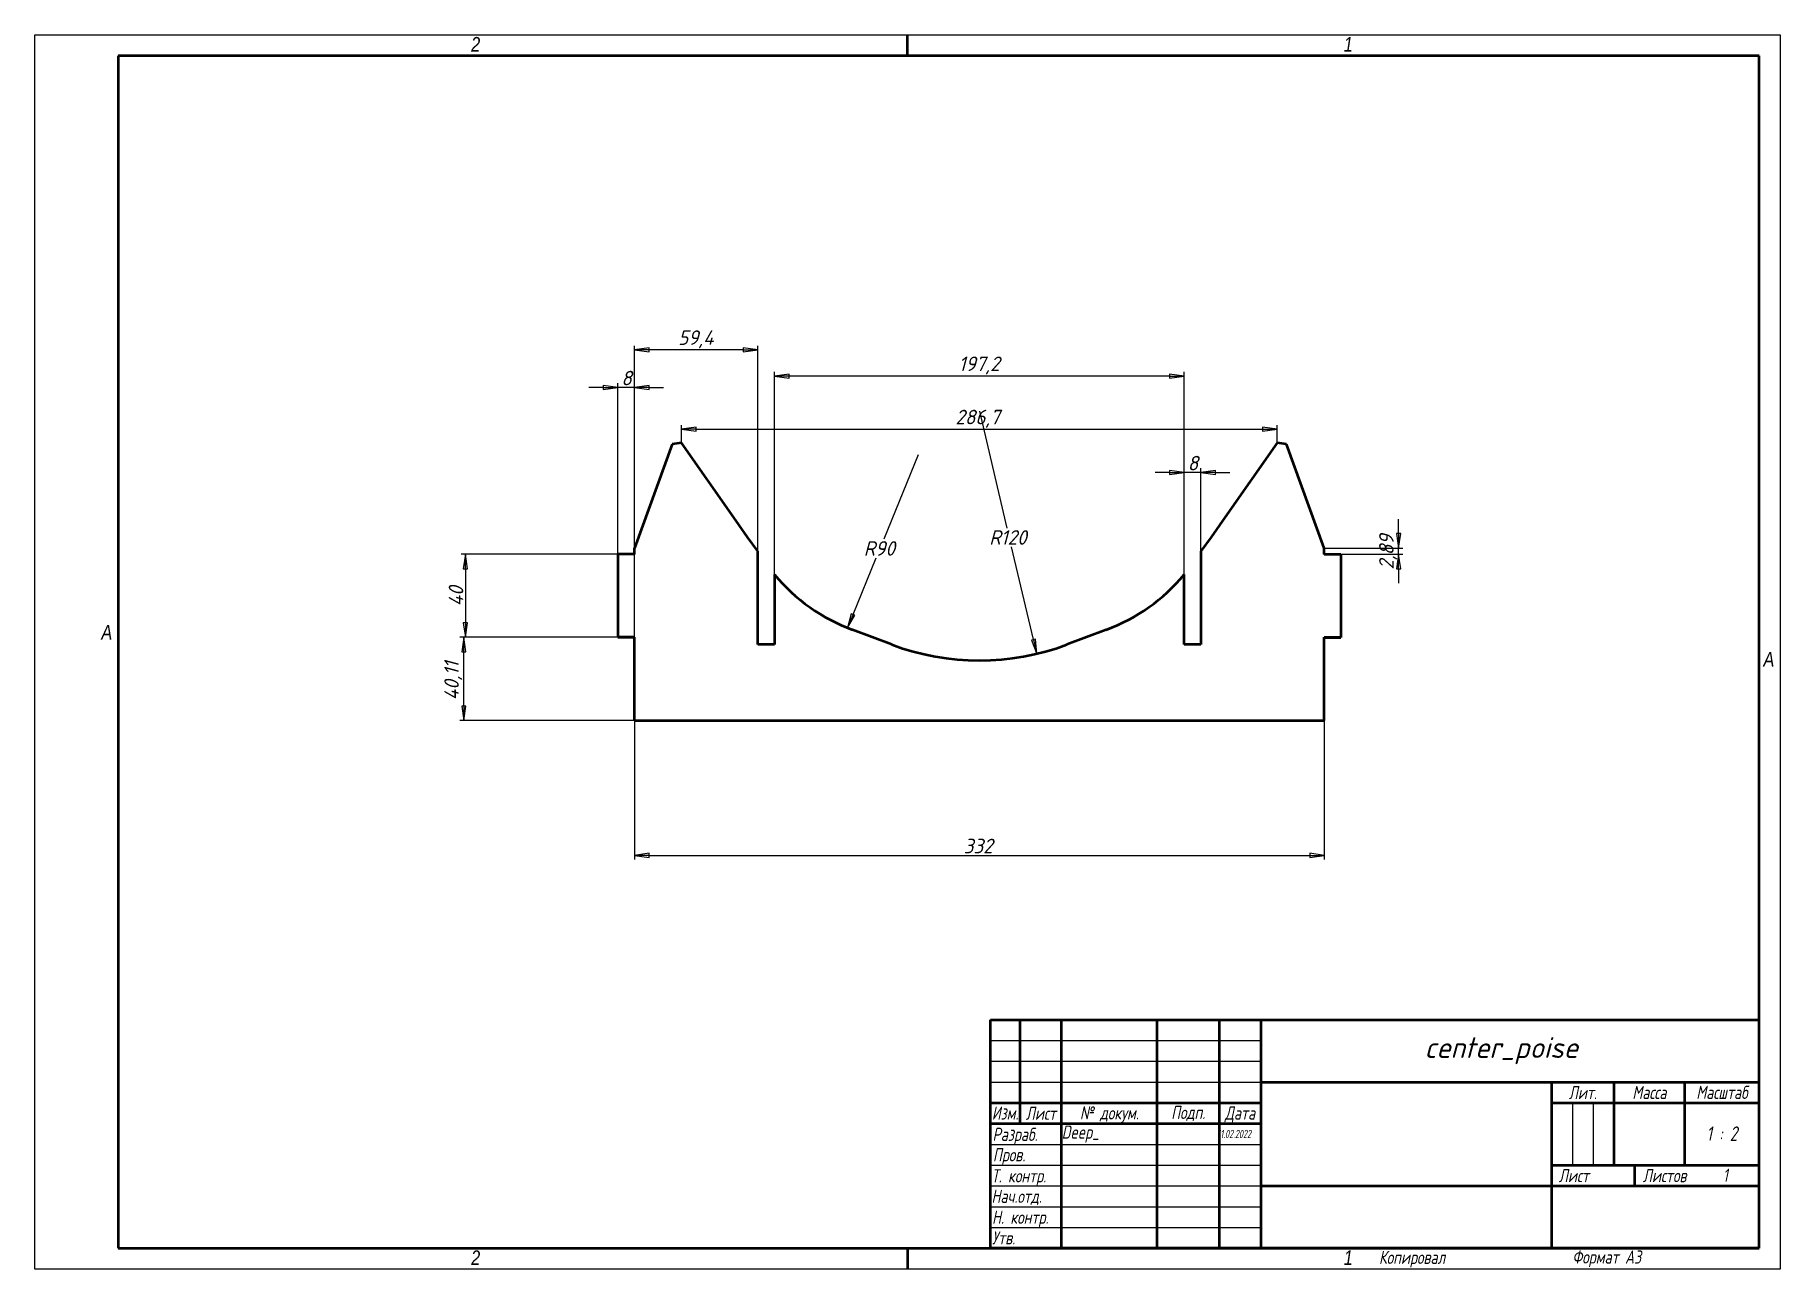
# Model space of a CAD drawing. Header units: millimetres. Extents: x 0 to 840, y 0 to 594.
import ezdxf
from ezdxf.enums import TextEntityAlignment as Align

# ---------------------------------------------------------------- set-up
doc = ezdxf.new("R2010")
doc.units = ezdxf.units.MM
doc.header["$LTSCALE"] = 2
for name, color, linetype, lineweight in [('Видимый контур (ГОСТ)', 7, 'Continuous', 50), ('Заголовок (ГОСТ)', 7, 'Continuous', 50), ('Кромка (ГОСТ)', 7, 'Continuous', 50), ('Невидимый контур (ГОСТ)', 7, 'Continuous', 35), ('Размер (ГОСТ)', 7, 'Continuous', 25)]:
    doc.layers.add(name, color=color, linetype=linetype, lineweight=lineweight)
doc.styles.add('Альтернативный текст (ГОСТ)', font='', dxfattribs={"width": 0.8})
doc.styles.add('Обычный текст (ГОСТ)', font='GOST Common Italic.ttf')
doc.styles.add('Стиль текста110', font='GOST Common Italic.ttf', dxfattribs={"width": 0.8})
doc.styles.add('Стиль текста112', font='GOST Common Italic.ttf', dxfattribs={"width": 0.8})
doc.styles.add('Стиль текста120', font='GOST Common Italic.ttf', dxfattribs={"width": 0.9})
doc.styles.add('Стиль текста137', font='GOST Common Italic.ttf', dxfattribs={"width": 0.7})
doc.styles.add('Стиль текста139', font='GOST Common Italic.ttf', dxfattribs={"width": 0.7})
doc.styles.add('Стиль текста70', font='GOST Common Italic.ttf')
doc.styles.add('Стиль текста81', font='GOST Common Italic.ttf', dxfattribs={"width": 0.8})
doc.styles.add('Стиль текста87', font='GOST Common Italic.ttf')
doc.styles.get('Альтернативный текст (ГОСТ)').set_extended_font_data('Arial', italic=True)
doc.dimstyles.new('Обычный (ГОСТ)', dxfattribs={"dimscale": 2, "dimtxt": 3.5, "dimasz": 3.5, "dimexe": 1, "dimexo": 0, "dimgap": 0.5, "dimtad": 1, "dimrnd": 1e-08, "dimtxsty": 'Обычный текст (ГОСТ)', "dimblk": 'Filled-1', "dimcen": 0.09, "dimdle": 15, "dimclrd": 256, "dimclre": 256, "dimclrt": 256, "dimazin": 2, "dimtfac": 0.714286, "dimtdec": 3, "dimtmove": 0, "dimatfit": 3, "dimfxl": 1, "dimtolj": 1, "dimlwd": 25, "dimlwe": 25, "dimarcsym": 0})

# ---------------------------------------------------------------- blocks, each defined once
blk = doc.blocks.new('Основные надписи ГОСТ - Форма 1')
at = {"layer": 'Заголовок (ГОСТ)'}
for p, q in [((0, 55), (185, 55)), ((0, 0), (0, 55)), ((0, 0), (0, 55)), ((7, 55), (7, 30)), ((17, 55), (17, 0)), ((40, 55), (40, 0)), ((55, 55), (55, 0)), ((65, 55), (65, 0)), ((185, 0), (185, 55)), ((65, 40), (185, 40)), ((135, 40), (135, 0)), ((150, 40), (150, 20)), ((167, 40), (167, 20)), ((0, 35), (65, 35)), ((135, 35), (185, 35)), ((0, 30), (65, 30)), ((135, 20), (185, 20)), ((155, 20), (155, 15)), ((65, 15), (185, 15)), ((185, 0), (0, 0))]:
    blk.add_line(p, q, dxfattribs=at)
at = {"layer": 'Заголовок (ГОСТ)', "linetype": 'Continuous', "lineweight": 25}
for p, q in [((0, 50), (65, 50)), ((0, 45), (65, 45)), ((0, 40), (65, 40)), ((140, 35), (140, 20)), ((145, 35), (145, 20)), ((0, 25), (65, 25)), ((0, 20), (65, 20)), ((0, 15), (65, 15)), ((0, 10), (65, 10)), ((0, 5), (65, 5))]:
    blk.add_line(p, q, dxfattribs=at)
at = {"layer": 'Заголовок (ГОСТ)', "char_height": 3.17, "style": 'Альтернативный текст (ГОСТ)'}
for s, insert, width, attachment_point in [('\\fGOST Common|b0|i1;\\H3.1700;Лит.', (142.52, 37.49), 14.9766, 5), ('\\fGOST Common|b0|i1;\\H3.1700;Масса', (158.55, 37.51), 16.9878, 5), ('\\fGOST Common|b0|i1;\\H3.1700;Масштаб', (176.02, 37.53), 17.8316, 5), ('\\fGOST Common|b0|i1;\\H3.1700;Изм.', (3.5, 32.56), 6.9635, 5), ('\\fGOST Common|b0|i1;\\H3.1700;Лист', (12.1, 32.5), 10.0029, 5), ('\\A0;\\fGOST Common|b0|i1;\\H3.1700;№ докум.', (28.58, 32.16), 22.9069, 5), ('\\fGOST Common|b0|i1;\\H3.1700;Подп.', (47.56, 32.45), 14.879, 5), ('\\fGOST Common|b0|i1;\\H3.1700;Дата', (60.02, 32.24), 9.9614, 5), ('\\fGOST Common|b0|i1;\\H3.1700;Разраб.', (0.47, 27), 16.9971, 4), ('\\fGOST Common|b0|i1;\\H3.1700;Пров.', (0.56, 22.08), 17.0192, 4), ('\\A0;\\fGOST Common|b0|i1;\\H3.1700;Т. контр.', (0.23, 17.01), 16.9554, 4), ('\\fGOST Common|b0|i1;\\H3.1700;Лист', (140.37, 17.5), 10.5071, 5), ('\\A1;', (150.6, 17.54), 8.8313, 5), ('\\fGOST Common|b0|i1;\\H3.1700;Листов', (162.21, 17.5), 14.3668, 5), ('\\fGOST Common|b0|i1;\\H3.1700;Н. контр.', (0.36, 7.05), 16.9999, 4), ('\\fGOST Common|b0|i1;\\H3.1700;Утв.', (0.34, 2.52), 17.0083, 4), ('\\fGOST Common|b0|i1;\\H3.1700;Копировал', (93.48, -0.59), 19.7871, 1)]:
    blk.add_mtext(s, dxfattribs=dict(at, insert=insert, width=width, attachment_point=attachment_point))
at = {"layer": 'Заголовок (ГОСТ)'}
for tag, height, style, width, p in [('Изм1', 2.89, 'Стиль текста137', 0.7, (3.51, 52.52)), ('Лист1', 2.89, 'Стиль текста137', 0.7, (12.03, 52.52)), ('Докум1', 2.89, 'Стиль текста137', 0.7, (28.54, 52.48)), ('Изм2', 2.89, 'Стиль текста137', 0.7, (3.5, 47.52)), ('Лист2', 2.89, 'Стиль текста137', 0.7, (12.01, 47.5)), ('Докум2', 2.89, 'Стиль текста137', 0.7, (28.53, 47.5)), ('Изм3', 2.89, 'Стиль текста137', 0.7, (3.5, 42.5)), ('Лист3', 2.89, 'Стиль текста137', 0.7, (12.01, 42.51)), ('Докум3', 2.89, 'Стиль текста137', 0.7, (28.51, 42.48)), ('Изм4', 2.89, 'Стиль текста137', 0.7, (3.51, 37.5)), ('Лист4', 2.89, 'Стиль текста137', 0.7, (12, 37.53)), ('Докум4', 2.89, 'Стиль текста137', 0.7, (28.51, 37.52)), ('НАИМЕНОВАНИЕ', 5, 'Стиль текста110', 0.8, (100.03, 29.98)), ('Литера', 3.5, 'Стиль текста81', 0.8, (137.52, 27.25)), ('Литера2', 3.5, 'Стиль текста81', 0.8, (142.51, 27.22)), ('Литера3', 3.5, 'Стиль текста81', 0.8, (147.52, 27.21)), ('Масса', 3.5, 'Стиль текста81', 0.8, (158.47, 27.53)), ('Тип_документа', 3.17, 'Стиль текста112', 0.8, (100.08, 17.56)), ('Материал_Класс', 3.5, 'Стиль текста120', 0.9, (99.98, 7.54))]:
    blk.add_attdef(tag, text='', height=height, dxfattribs=dict(at, style=style, width=width)).set_placement(p, align=Align.MIDDLE_CENTER)
for tag, height, style, width, p in [('Подп1', 2.89, 'Стиль текста137', 0.7, (40.01, 52.51)), ('Дата1', 2, 'Стиль текста139', 0.7, (55.01, 52.51)), ('Подп2', 2.89, 'Стиль текста137', 0.7, (40.01, 47.5)), ('Дата2', 2, 'Стиль текста139', 0.7, (55.01, 47.49)), ('Подп3', 2.89, 'Стиль текста137', 0.7, (40.01, 42.51)), ('Дата3', 2, 'Стиль текста139', 0.7, (55.02, 42.52)), ('Подп4', 2.89, 'Стиль текста137', 0.7, (40.01, 37.51)), ('Дата4', 2, 'Стиль текста139', 0.7, (55.02, 37.51)), ('Разработал_Подп.', 2.89, 'Стиль текста137', 0.7, (40.05, 27.51)), ('ПРОВЕРИЛ', 3.17, 'Стиль текста112', 0.8, (17.41, 22.53)), ('Проверил_Подп.', 2.89, 'Стиль текста137', 0.7, (40.05, 22.52)), ('ДАТА_ПРОВЕРКИ', 2, 'Стиль текста139', 0.7, (55.02, 22.51)), ('ТЕХНОЛОГ', 3.17, 'Стиль текста112', 0.8, (17.33, 17.54)), ('Технолог_Подп.', 2.89, 'Стиль текста137', 0.7, (40.05, 17.51)), ('Технолог_Дата', 2, 'Стиль текста139', 0.7, (55.01, 17.5)), ('НАЧ._ОТДЕЛА', 3.17, 'Стиль текста112', 0.8, (17.46, 12.45)), ('Руководитель_Подп.', 2.89, 'Стиль текста137', 0.7, (40.01, 12.5)), ('Руководитель_Дата', 2, 'Стиль текста139', 0.7, (55.01, 12.51)), ('НОРМОКОНТРОЛЬ', 3.17, 'Стиль текста112', 0.8, (17.37, 7.48)), ('Нормоконтроль_Подп.', 2.89, 'Стиль текста137', 0.7, (40.05, 7.52)), ('ДАТА_НОРМОКОНТРОЛЯ', 2, 'Стиль текста139', 0.7, (55.02, 7.51)), ('УТВЕРДИЛ', 3.17, 'Стиль текста112', 0.8, (17.4, 2.51)), ('Утвердил_Подп.', 2.89, 'Стиль текста137', 0.7, (40.05, 2.51)), ('ДАТА_УТВЕРЖДЕНИЯ', 2, 'Стиль текста139', 0.7, (55.01, 2.5))]:
    blk.add_attdef(tag, text='', height=height, dxfattribs=dict(at, style=style, width=width)).set_placement(p, align=Align.MIDDLE_LEFT)
at = {"layer": 'Заголовок (ГОСТ)', "style": 'Стиль текста87'}
blk.add_attdef('ОБОЗНАЧЕНИЕ_001', (104.43, 45.81), '', height=5, dxfattribs=at)
at = {"layer": 'Заголовок (ГОСТ)'}
for tag, p, height, style, width in [('АВТОР_001', (17.13, 26.38), 3.17, 'Стиль текста112', 0.8), ('ДАТА_СОЗДАНИЯ_001', (54.58, 26.51), 2, 'Стиль текста139', 0.7), ('Масштаб_001', (172.29, 25.85), 3.5, 'Стиль текста81', 0.8), ('Листов_001', (176.23, 15.99), 3.17, 'Стиль текста112', 0.8), ('Должность_руководителя_001', (0.22, 10.93), 3.17, 'Стиль текста112', 0.8)]:
    blk.add_attdef(tag, p, '', height=height, dxfattribs=dict(at, style=style, width=width))
at = {"layer": 'Заголовок (ГОСТ)', "style": 'Стиль текста120', "width": 0.9}
for tag, p in [('Материал_Наим.', (133.71, 9.75)), ('Материал_ГОСТ', (134.04, 4.06))]:
    blk.add_attdef(tag, text='', height=3.5, dxfattribs=at).set_placement(p, align=Align.MIDDLE_RIGHT)
at = {"layer": 'Заголовок (ГОСТ)', "style": 'Стиль текста70'}
blk.add_attdef('ОРГАНИЗАЦИЯ', text='', height=3.5, dxfattribs=at).set_placement((160.02, 7.6), align=Align.MIDDLE_CENTER)
blk = doc.blocks.new('Рамки ГОСТ_ граница 297x420')
at = {"layer": 'Кромка (ГОСТ)', "lineweight": 25}
for p, q in [((0, 0), (0, 297)), ((0, 297), (420, 297)), ((420, 297), (420, 0)), ((420, 0), (0, 0))]:
    blk.add_line(p, q, dxfattribs=at)
at = {"layer": 'Кромка (ГОСТ)'}
for p, q in [((210, 292), (210, 297)), ((415, 292), (20, 292)), ((20, 292), (20, 5)), ((415, 5), (415, 292)), ((20, 5), (415, 5)), ((210, 5), (210, 0))]:
    blk.add_line(p, q, dxfattribs=at)
at = {"layer": 'Кромка (ГОСТ)', "attachment_point": 1, "style": 'Альтернативный текст (ГОСТ)'}
for s, insert, char_height in [('\\A1;\\fArial|b0|i1;\\H3.5000;2', (105, 296.5), 3.5), ('\\A1;\\fArial|b0|i1;\\H3.5000;1', (315, 296.5), 3.5), ('\\A1;\\fArial|b0|i1;\\H3.5000;A', (16, 155), 3.5), ('\\A1;\\fArial|b0|i1;\\H3.5000;A', (416, 148.5), 3.5), ('\\A1;\\fArial|b0|i1;\\H3.5000;2', (105, 4.5), 3.5), ('\\A1;\\fArial|b0|i1;\\H3.5000;1', (315, 4.5), 3.5), ('\\A1;\\fGOST Common|b0|i1;\\H3.1700;Формат A3', (370, 4.5), 3.17)]:
    blk.add_mtext(s, dxfattribs=dict(at, insert=insert, char_height=char_height))
blk = doc.blocks.new('Filled-1')
at = {"color": 0}
for p, q in [((0, 0), (-1, 0.14)), ((-1, 0.14), (-1, -0.14)), ((-1, 0), (0, 0)), ((-1, -0.14), (0, 0))]:
    blk.add_line(p, q, dxfattribs=at)
at = {"color": 0, "flags": 128}
blk.add_lwpolyline([(-1, -0.14), (0, 0), (-1, 0.14), (-1, -0.14)], dxfattribs=at)
at = {"color": 0}
blk.add_solid([(-1, -0.14), (0, 0), (-1, 0.14), (-1, -0.14)], dxfattribs=at)
blk = doc.blocks.new('*D8')
at = {"layer": 'Defpoints', "color": 0, "linetype": 'Continuous', "transparency": 16777216}
for p in [(280.58, 344.1), (207.19, 304.1), (280.58, 304.1)]:
    blk.add_point(p, dxfattribs=at)
at = {"layer": 'Размер (ГОСТ)', "linetype": 'Continuous', "lineweight": 25, "transparency": 16777216}
for p, q in [((280.58, 344.1), (205.19, 344.1)), ((207.19, 337.1), (207.19, 311.1)), ((280.58, 304.1), (205.19, 304.1))]:
    blk.add_line(p, q, dxfattribs=at)
at = {"layer": 'Размер (ГОСТ)', "linetype": 'Continuous', "lineweight": 25, "transparency": 16777216, "xscale": 7, "yscale": 7, "zscale": 7}
for p, rotation in [((207.19, 344.1), 90), ((207.19, 304.1), 270)]:
    blk.add_blockref('Filled-1', p, dxfattribs=dict(at, rotation=rotation))
at = {"layer": 'Размер (ГОСТ)', "linetype": 'Continuous', "lineweight": 25, "transparency": 16777216, "insert": (199.19, 319.03), "char_height": 7, "attachment_point": 1, "rotation": 90, "style": 'Обычный текст (ГОСТ)'}
blk.add_mtext('\\A1;40', dxfattribs=at)
blk = doc.blocks.new('*D9')
at = {"layer": 'Defpoints', "color": 0, "linetype": 'Continuous', "transparency": 16777216}
for p in [(280.58, 424.34), (280.58, 344.1), (288.58, 344.1)]:
    blk.add_point(p, dxfattribs=at)
at = {"layer": 'Размер (ГОСТ)', "linetype": 'Continuous', "lineweight": 25, "transparency": 16777216}
for p, q in [((273.58, 424.34), (266.58, 424.34)), ((280.58, 344.1), (280.58, 426.34)), ((288.58, 424.34), (280.58, 424.34)), ((288.58, 344.1), (288.58, 426.34)), ((295.58, 424.34), (302.58, 424.34))]:
    blk.add_line(p, q, dxfattribs=at)
at = {"layer": 'Размер (ГОСТ)', "linetype": 'Continuous', "lineweight": 25, "transparency": 16777216, "xscale": 7, "yscale": 7, "zscale": 7}
blk.add_blockref('Filled-1', (280.58, 424.34), dxfattribs=at)
at = {"layer": 'Размер (ГОСТ)', "linetype": 'Continuous', "lineweight": 25, "transparency": 16777216, "xscale": 7, "yscale": 7, "zscale": 7, "rotation": 180}
blk.add_blockref('Filled-1', (288.58, 424.34), dxfattribs=at)
at = {"layer": 'Размер (ГОСТ)', "linetype": 'Continuous', "lineweight": 25, "transparency": 16777216, "insert": (282.25, 432.34), "char_height": 7, "attachment_point": 1, "style": 'Обычный текст (ГОСТ)'}
blk.add_mtext('\\A1;8', dxfattribs=at)
blk = doc.blocks.new('*D10')
at = {"layer": 'Defpoints', "color": 0, "linetype": 'Continuous', "transparency": 16777216}
for p in [(206.46, 304.1), (288.58, 304.1), (288.58, 263.99)]:
    blk.add_point(p, dxfattribs=at)
at = {"layer": 'Размер (ГОСТ)', "linetype": 'Continuous', "lineweight": 25, "transparency": 16777216}
for p, q in [((288.58, 304.1), (204.46, 304.1)), ((206.46, 270.99), (206.46, 297.1)), ((288.58, 263.99), (204.46, 263.99))]:
    blk.add_line(p, q, dxfattribs=at)
at = {"layer": 'Размер (ГОСТ)', "linetype": 'Continuous', "lineweight": 25, "transparency": 16777216, "xscale": 7, "yscale": 7, "zscale": 7}
for p, rotation in [((206.46, 304.1), 90), ((206.46, 263.99), 270)]:
    blk.add_blockref('Filled-1', p, dxfattribs=dict(at, rotation=rotation))
at = {"layer": 'Размер (ГОСТ)', "linetype": 'Continuous', "lineweight": 25, "transparency": 16777216, "insert": (197.06, 273.81), "char_height": 7, "attachment_point": 1, "rotation": 90, "style": 'Обычный текст (ГОСТ)'}
blk.add_mtext('\\A1;40,11', dxfattribs=at)
blk = doc.blocks.new('*D11')
at = {"layer": 'Defpoints', "color": 0, "linetype": 'Continuous', "transparency": 16777216}
for p in [(288.58, 263.99), (620.58, 263.99), (620.58, 199.13)]:
    blk.add_point(p, dxfattribs=at)
at = {"layer": 'Размер (ГОСТ)', "linetype": 'Continuous', "lineweight": 25, "transparency": 16777216}
for p, q in [((288.58, 263.99), (288.58, 197.13)), ((620.58, 263.99), (620.58, 197.13)), ((295.58, 199.13), (613.58, 199.13))]:
    blk.add_line(p, q, dxfattribs=at)
at = {"layer": 'Размер (ГОСТ)', "linetype": 'Continuous', "lineweight": 25, "transparency": 16777216, "xscale": 7, "yscale": 7, "zscale": 7, "rotation": 180}
blk.add_blockref('Filled-1', (288.58, 199.13), dxfattribs=at)
at = {"layer": 'Размер (ГОСТ)', "linetype": 'Continuous', "lineweight": 25, "transparency": 16777216, "xscale": 7, "yscale": 7, "zscale": 7}
blk.add_blockref('Filled-1', (620.58, 199.13), dxfattribs=at)
at = {"layer": 'Размер (ГОСТ)', "linetype": 'Continuous', "lineweight": 25, "transparency": 16777216, "insert": (447.02, 207.13), "char_height": 7, "attachment_point": 1, "style": 'Обычный текст (ГОСТ)'}
blk.add_mtext('\\A1;332', dxfattribs=at)
blk = doc.blocks.new('*D12')
at = {"layer": 'Defpoints', "color": 0, "linetype": 'Continuous', "transparency": 16777216}
for p in [(553.18, 383.41), (553.18, 300.55), (561.18, 300.55)]:
    blk.add_point(p, dxfattribs=at)
at = {"layer": 'Размер (ГОСТ)', "linetype": 'Continuous', "lineweight": 25, "transparency": 16777216}
for p, q in [((546.18, 383.41), (539.18, 383.41)), ((553.18, 300.55), (553.18, 385.41)), ((561.18, 383.41), (553.18, 383.41)), ((561.18, 300.55), (561.18, 385.41)), ((568.18, 383.41), (575.18, 383.41))]:
    blk.add_line(p, q, dxfattribs=at)
at = {"layer": 'Размер (ГОСТ)', "linetype": 'Continuous', "lineweight": 25, "transparency": 16777216, "xscale": 7, "yscale": 7, "zscale": 7}
blk.add_blockref('Filled-1', (553.18, 383.41), dxfattribs=at)
at = {"layer": 'Размер (ГОСТ)', "linetype": 'Continuous', "lineweight": 25, "transparency": 16777216, "xscale": 7, "yscale": 7, "zscale": 7, "rotation": 180}
blk.add_blockref('Filled-1', (561.18, 383.41), dxfattribs=at)
at = {"layer": 'Размер (ГОСТ)', "linetype": 'Continuous', "lineweight": 25, "transparency": 16777216, "insert": (554.85, 391.41), "char_height": 7, "attachment_point": 1, "style": 'Обычный текст (ГОСТ)'}
blk.add_mtext('\\A1;8', dxfattribs=at)
blk = doc.blocks.new('*D13')
at = {"layer": 'Defpoints', "color": 0, "linetype": 'Continuous', "transparency": 16777216}
for p in [(620.58, 346.99), (656.4, 346.99), (620.58, 344.1)]:
    blk.add_point(p, dxfattribs=at)
at = {"layer": 'Размер (ГОСТ)', "linetype": 'Continuous', "lineweight": 25, "transparency": 16777216}
for p, q in [((656.4, 353.99), (656.4, 360.99)), ((620.58, 346.99), (658.4, 346.99)), ((656.4, 344.1), (656.4, 346.99)), ((620.58, 344.1), (658.4, 344.1)), ((656.4, 337.1), (656.4, 330.1))]:
    blk.add_line(p, q, dxfattribs=at)
at = {"layer": 'Размер (ГОСТ)', "linetype": 'Continuous', "lineweight": 25, "transparency": 16777216, "xscale": 7, "yscale": 7, "zscale": 7}
for p, rotation in [((656.4, 346.99), 270), ((656.4, 344.1), 90)]:
    blk.add_blockref('Filled-1', p, dxfattribs=dict(at, rotation=rotation))
at = {"layer": 'Размер (ГОСТ)', "linetype": 'Continuous', "lineweight": 25, "transparency": 16777216, "insert": (647, 336.73), "char_height": 7, "attachment_point": 1, "rotation": 90, "style": 'Обычный текст (ГОСТ)'}
blk.add_mtext('\\A1;2,89', dxfattribs=at)
blk = doc.blocks.new('*D14')
at = {"layer": 'Defpoints', "color": 0, "linetype": 'Continuous', "transparency": 16777216}
for p in [(355.98, 429.81), (355.98, 334.26), (553.18, 334.26)]:
    blk.add_point(p, dxfattribs=at)
at = {"layer": 'Размер (ГОСТ)', "linetype": 'Continuous', "lineweight": 25, "transparency": 16777216}
for p, q in [((355.98, 334.26), (355.98, 431.81)), ((546.18, 429.81), (362.98, 429.81)), ((553.18, 334.26), (553.18, 431.81))]:
    blk.add_line(p, q, dxfattribs=at)
at = {"layer": 'Размер (ГОСТ)', "linetype": 'Continuous', "lineweight": 25, "transparency": 16777216, "xscale": 7, "yscale": 7, "zscale": 7, "rotation": 180}
blk.add_blockref('Filled-1', (355.98, 429.81), dxfattribs=at)
at = {"layer": 'Размер (ГОСТ)', "linetype": 'Continuous', "lineweight": 25, "transparency": 16777216, "xscale": 7, "yscale": 7, "zscale": 7}
blk.add_blockref('Filled-1', (553.18, 429.81), dxfattribs=at)
at = {"layer": 'Размер (ГОСТ)', "linetype": 'Continuous', "lineweight": 25, "transparency": 16777216, "insert": (444.59, 439.21), "char_height": 7, "attachment_point": 1, "style": 'Обычный текст (ГОСТ)'}
blk.add_mtext('\\A1;197,2', dxfattribs=at)
blk = doc.blocks.new('*D15')
at = {"layer": 'Defpoints', "color": 0, "linetype": 'Continuous', "transparency": 16777216}
for p in [(288.58, 442.41), (347.98, 345.54), (288.58, 304.1)]:
    blk.add_point(p, dxfattribs=at)
at = {"layer": 'Размер (ГОСТ)', "linetype": 'Continuous', "lineweight": 25, "transparency": 16777216}
for p, q in [((288.58, 304.1), (288.58, 444.41)), ((340.98, 442.41), (295.58, 442.41)), ((347.98, 345.54), (347.98, 444.41))]:
    blk.add_line(p, q, dxfattribs=at)
at = {"layer": 'Размер (ГОСТ)', "linetype": 'Continuous', "lineweight": 25, "transparency": 16777216, "xscale": 7, "yscale": 7, "zscale": 7, "rotation": 180}
blk.add_blockref('Filled-1', (288.58, 442.41), dxfattribs=at)
at = {"layer": 'Размер (ГОСТ)', "linetype": 'Continuous', "lineweight": 25, "transparency": 16777216, "xscale": 7, "yscale": 7, "zscale": 7}
blk.add_blockref('Filled-1', (347.98, 442.41), dxfattribs=at)
at = {"layer": 'Размер (ГОСТ)', "linetype": 'Continuous', "lineweight": 25, "transparency": 16777216, "insert": (309.59, 451.81), "char_height": 7, "attachment_point": 1, "style": 'Обычный текст (ГОСТ)'}
blk.add_mtext('\\A1;59,4', dxfattribs=at)
blk = doc.blocks.new('*D16')
at = {"layer": 'Defpoints', "color": 0, "linetype": 'Continuous', "transparency": 16777216}
for p in [(454.58, 412.91), (482.19, 296.12)]:
    blk.add_point(p, dxfattribs=at)
at = {"layer": 'Размер (ГОСТ)', "linetype": 'Continuous', "lineweight": 25, "transparency": 16777216}
for p, q in [((454.58, 412.91), (467.88, 356.64)), ((480.57, 302.94), (470.01, 347.64))]:
    blk.add_line(p, q, dxfattribs=at)
at = {"layer": 'Размер (ГОСТ)', "linetype": 'Continuous', "lineweight": 25, "transparency": 16777216, "xscale": 7, "yscale": 7, "zscale": 7, "rotation": 283.2994579122122}
blk.add_blockref('Filled-1', (482.19, 296.12), dxfattribs=at)
at = {"layer": 'Размер (ГОСТ)', "linetype": 'Continuous', "lineweight": 25, "transparency": 16777216, "insert": (459.34, 355.64), "char_height": 7, "attachment_point": 1, "style": 'Обычный текст (ГОСТ)'}
blk.add_mtext('\\A1;R120', dxfattribs=at)
blk = doc.blocks.new('*D17')
at = {"layer": 'Defpoints', "color": 0, "linetype": 'Continuous', "transparency": 16777216}
for p in [(425.07, 391.93), (391.15, 308.57)]:
    blk.add_point(p, dxfattribs=at)
at = {"layer": 'Размер (ГОСТ)', "linetype": 'Continuous', "lineweight": 25, "transparency": 16777216}
for p, q in [((425.07, 391.93), (408.56, 351.35)), ((393.79, 315.05), (404.9, 342.35))]:
    blk.add_line(p, q, dxfattribs=at)
at = {"layer": 'Размер (ГОСТ)', "linetype": 'Continuous', "lineweight": 25, "transparency": 16777216, "xscale": 7, "yscale": 7, "zscale": 7, "rotation": 247.8553655679869}
blk.add_blockref('Filled-1', (391.15, 308.57), dxfattribs=at)
at = {"layer": 'Размер (ГОСТ)', "linetype": 'Continuous', "lineweight": 25, "transparency": 16777216, "insert": (398.93, 350.35), "char_height": 7, "attachment_point": 1, "style": 'Обычный текст (ГОСТ)'}
blk.add_mtext('\\A1;R90', dxfattribs=at)
blk = doc.blocks.new('*D18')
at = {"layer": 'Defpoints', "color": 0, "linetype": 'Continuous', "transparency": 16777216}
for p in [(597.93, 404.19), (311.23, 397.63), (597.93, 397.63)]:
    blk.add_point(p, dxfattribs=at)
at = {"layer": 'Размер (ГОСТ)', "linetype": 'Continuous', "lineweight": 25, "transparency": 16777216}
for p, q in [((311.23, 397.63), (311.23, 406.19)), ((318.23, 404.19), (590.93, 404.19)), ((597.93, 397.63), (597.93, 406.19))]:
    blk.add_line(p, q, dxfattribs=at)
at = {"layer": 'Размер (ГОСТ)', "linetype": 'Continuous', "lineweight": 25, "transparency": 16777216, "xscale": 7, "yscale": 7, "zscale": 7, "rotation": 180}
blk.add_blockref('Filled-1', (311.23, 404.19), dxfattribs=at)
at = {"layer": 'Размер (ГОСТ)', "linetype": 'Continuous', "lineweight": 25, "transparency": 16777216, "xscale": 7, "yscale": 7, "zscale": 7}
blk.add_blockref('Filled-1', (597.93, 404.19), dxfattribs=at)
at = {"layer": 'Размер (ГОСТ)', "linetype": 'Continuous', "lineweight": 25, "transparency": 16777216, "insert": (443.06, 413.59), "char_height": 7, "attachment_point": 1, "style": 'Обычный текст (ГОСТ)'}
blk.add_mtext('\\A1;286,7', dxfattribs=at)

msp = doc.modelspace()

# ---------------------------------------------------------------- linework, layer by layer
at = {"layer": 'Видимый контур (ГОСТ)'}
for p, q in [((306.664, 397.024), (288.58, 346.993)), ((311.23, 397.63), (306.664, 397.024)), ((336.402, 361.665), (311.23, 397.63)), ((597.93, 397.63), (572.758, 361.665)), ((602.497, 397.024), (597.93, 397.63)), ((620.58, 346.993), (602.497, 397.024)), ((342.98, 352.266), (336.402, 361.665)), ((572.758, 361.665), (566.18, 352.266)), ((288.58, 344.103), (288.58, 346.993)), ((347.98, 345.539), (342.98, 352.266)), ((347.98, 300.545), (347.98, 345.539)), ((566.18, 352.266), (561.18, 345.539)), ((561.18, 345.539), (561.18, 300.545)), ((620.58, 344.103), (620.58, 346.993)), ((288.58, 344.103), (280.58, 344.103)), ((280.58, 344.103), (280.58, 304.103)), ((620.58, 344.103), (628.58, 344.103)), ((628.58, 344.103), (628.58, 304.103)), ((355.98, 334.257), (355.98, 300.545)), ((553.18, 300.545), (553.18, 334.257)), ((288.58, 304.103), (280.58, 304.103)), ((280.58, 304.103), (280.58, 303.993)), ((288.58, 303.993), (280.58, 303.993)), ((288.58, 263.993), (288.58, 304.103)), ((412.447, 300.545), (393.473, 307.66)), ((515.688, 307.66), (496.713, 300.545)), ((620.58, 263.993), (620.58, 304.103)), ((620.58, 304.103), (628.58, 304.103)), ((620.58, 303.993), (628.58, 303.993)), ((628.58, 304.103), (628.58, 303.993)), ((355.98, 300.545), (347.98, 300.545)), ((561.18, 300.545), (553.18, 300.545)), ((288.58, 263.993), (620.58, 263.993))]:
    msp.add_line(p, q, dxfattribs=at)
for centre, radius, start, end in [((425.073, 391.93), 90, 219.85267, 249.444777), ((484.088, 391.93), 90, 290.555223, 320.14733), ((454.58, 412.905), 120, 249.444777, 290.555223)]:
    msp.add_arc(centre, radius, start, end, dxfattribs=at)
at = {"layer": 'Невидимый контур (ГОСТ)'}
for p, q in [((288.58, 343.993), (280.58, 343.993)), ((288.58, 343.993), (288.58, 344.103)), ((620.58, 343.993), (620.58, 344.103)), ((620.58, 343.993), (628.58, 343.993))]:
    msp.add_line(p, q, dxfattribs=at)

# ---------------------------------------------------------------- block references
at = {"xscale": 2, "yscale": 2, "zscale": 2}
msp.add_blockref('Рамки ГОСТ_ граница 297x420', (0, 0), dxfattribs=at)
msp.add_blockref('Основные надписи ГОСТ - Форма 1', (460, 10), dxfattribs=at).add_auto_attribs({'Должность_руководителя_001': 'Нач.отд.', 'АВТОР_001': 'Deep_', 'ОБОЗНАЧЕНИЕ_001': 'center_poise', 'Масштаб_001': '1 : 2', 'Листов_001': '1', 'ДАТА_СОЗДАНИЯ_001': '11.02.2022'})

# ---------------------------------------------------------------- dimensions: what is measured, and where the dimension line sits
at = {"layer": 'Размер (ГОСТ)', "linetype": 'Continuous', "lineweight": 25}
for base, p1, p2, picture, middle in [((288.58, 442.414), (347.98, 345.539), (288.58, 304.103), '*D15', (318.28, 442.414)), ((355.98, 429.808), (553.18, 334.257), (355.98, 334.257), '*D14', (454.58, 429.808))]:
    dim = msp.add_linear_dim(base=base, p1=p1, p2=p2, dimstyle='Обычный (ГОСТ)', override={"dimgap": 0.5, "dimdec": 2, "dimtol": 0, "dimlim": 0, "dimtp": 0, "dimtm": 0, "dimtdec": 3, "dimtofl": 0, "dimatfit": 1}, dxfattribs=at)
    dim.commit()
    dim.dimension.update_dxf_attribs({"geometry": picture, "text_midpoint": middle, "dimtype": 160})
for base, p1, p2, angle, override, picture, middle in [((280.58, 424.336), (288.58, 344.103), (280.58, 344.103), 180, {"dimgap": 0.5, "dimdec": 2, "dimtol": 0, "dimlim": 0, "dimtp": 0, "dimtm": 0, "dimtdec": 3, "dimtofl": 1, "dimatfit": 1}, '*D9', (284.58, 424.336)), ((597.93, 404.189), (311.23, 397.63), (597.93, 397.63), 180, {"dimgap": 0.5, "dimdec": 2, "dimtol": 0, "dimlim": 0, "dimtp": 0, "dimtm": 0, "dimtdec": 3, "dimtofl": 0, "dimatfit": 1}, '*D18', (454.58, 404.189)), ((553.18, 383.408), (561.18, 300.545), (553.18, 300.545), 180, {"dimgap": 0.5, "dimdec": 2, "dimtol": 0, "dimlim": 0, "dimtp": 0, "dimtm": 0, "dimtdec": 3, "dimtofl": 1, "dimatfit": 1}, '*D12', (557.18, 383.408)), ((656.4, 346.993), (620.58, 344.103), (620.58, 346.993), 90, {"dimgap": 0.5, "dimdec": 2, "dimtol": 0, "dimlim": 0, "dimtp": 0, "dimtm": 0, "dimtdec": 3, "dimtofl": 1, "dimatfit": 1}, '*D13', (656.4, 345.548)), ((207.193, 304.103), (280.58, 344.103), (280.58, 304.103), 90, {"dimgap": 0.5, "dimdec": 2, "dimtol": 0, "dimlim": 0, "dimtp": 0, "dimtm": 0, "dimtdec": 3, "dimtofl": 0, "dimatfit": 1}, '*D8', (207.193, 324.103)), ((206.459, 304.103), (288.58, 263.993), (288.58, 304.103), 90, {"dimgap": 0.5, "dimdec": 2, "dimtol": 0, "dimlim": 0, "dimtp": 0, "dimtm": 0, "dimtdec": 3, "dimtofl": 0, "dimatfit": 1}, '*D10', (206.459, 284.048)), ((620.58, 199.128), (288.58, 263.993), (620.58, 263.993), 180, {"dimgap": 0.5, "dimdec": 2, "dimtol": 0, "dimlim": 0, "dimtp": 0, "dimtm": 0, "dimtdec": 3, "dimtofl": 0, "dimatfit": 1}, '*D11', (454.58, 199.128))]:
    dim = msp.add_linear_dim(base=base, p1=p1, p2=p2, angle=angle, dimstyle='Обычный (ГОСТ)', override=override, dxfattribs=at)
    dim.commit()
    dim.dimension.update_dxf_attribs({"geometry": picture, "text_midpoint": middle, "dimtype": 160})
for center, mpoint, picture, middle in [((454.58, 412.905), (482.185, 296.124), '*D16', (468.944, 352.139)), ((425.073, 391.93), (391.148, 308.569), '*D17', (406.728, 346.852))]:
    dim = msp.add_radius_dim(center=center, mpoint=mpoint, dimstyle='Обычный (ГОСТ)', override={"dimgap": 0.5, "dimtih": 1, "dimtoh": 1, "dimdec": 2, "dimlfac": 1, "dimcen": 0, "dimdle": 0, "dimtol": 0, "dimlim": 0, "dimtp": 0, "dimtm": 0, "dimtdec": 3, "dimtofl": 0, "dimtmove": 2}, dxfattribs=at)
    dim.commit()
    dim.dimension.update_dxf_attribs({"geometry": picture, "text_midpoint": middle, "dimtype": 164})

doc.saveas('drawing.dxf')
